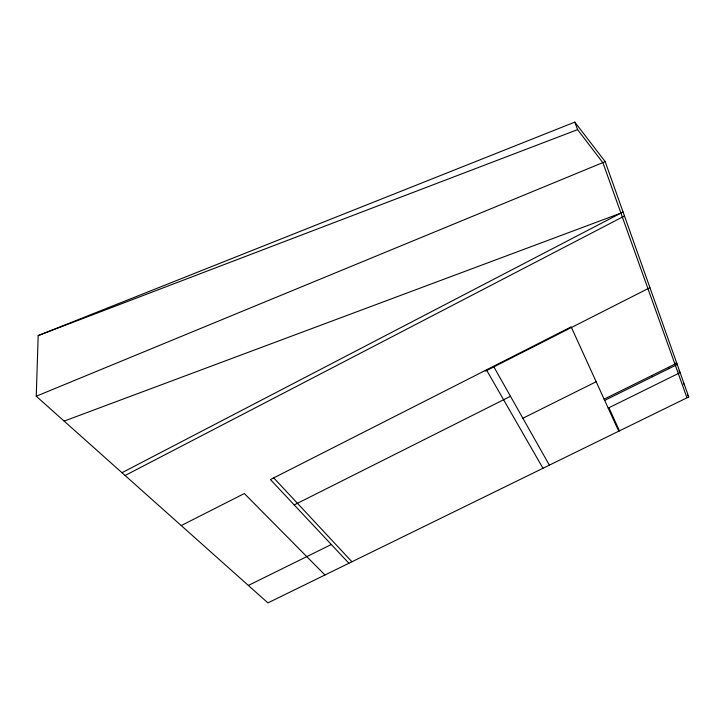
<?xml version="1.0" encoding="UTF-8"?>
<svg xmlns="http://www.w3.org/2000/svg" width="725" height="725" viewBox="0 0 725 725"><rect width="100%" height="100%" fill="white"/><g stroke="black" fill="none" stroke-linecap="round" stroke-linejoin="round"><path stroke-width="1.09" d="M36.25 396.231L38.171 335.593L574.816 122.108L605.185 161.639L688.75 396.938L267.915 602.892L36.25 396.231L605.185 161.639M121.981 472.7L623.065 211.981M125.099 475.491L624.488 215.996M181.232 525.571L244.343 493.535L324.945 574.979M649.935 287.662L485.605 371.073L485.261 370.484M294.214 504.926L510.472 396.303M522.87 418.252L596.168 381.731M604.115 399.158L676.769 363.198M604.677 400.399L677.232 364.503L676.026 362.718M248.358 585.447L331.325 544.511M608.193 408.112L680.113 372.623L678.917 370.847M38.171 335.593L577.598 129.63L602.946 162.826L674.93 364.113M64.135 421.107L620.926 213.096M273.742 477.875L351.942 561.766M348.906 563.252L270.416 479.56L571.164 326.875L618.724 431.212M683.249 383.09L684.491 384.957M687.536 395.116L688.75 396.938M486.439 369.886L542.98 468.278M493.87 366.877L549.36 465.151M608.918 407.749L619.431 430.858M651.965 375.478L652.464 376.755M574.816 122.108L577.598 129.63M668.504 367.294L668.976 368.581M675.392 365.409L686.974 397.808"/></g></svg>
